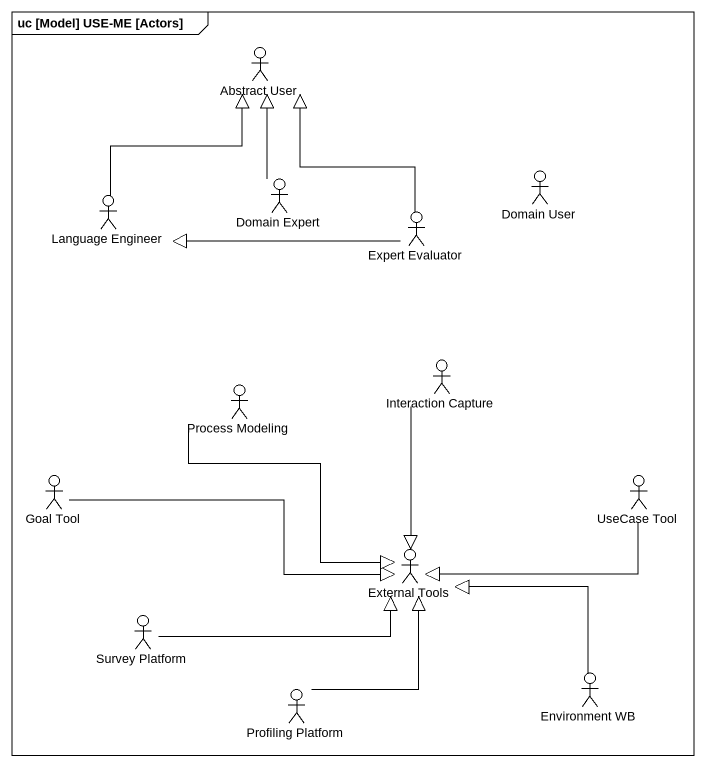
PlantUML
@startuml
mainframe uc [Model] USE-ME [Actors]
actor "Abstract User" as Abstract_User
actor "Domain User" as Domain_User
actor "Language Engineer" as Language_Engineer
actor "Domain Expert" as Domain_Expert
actor "Expert Evaluator" as Expert_Evaluator
actor "Process Modeling" as Process_Modeling
actor "Interaction Capture" as Interaction_Capture
actor "Goal Tool" as Goal_Tool
actor "UseCase Tool" as UseCase_Tool
actor "External Tools" as External_Tools
actor "Survey Platform" as Survey_Platform
actor "Profiling Platform" as Profiling_Platform
actor "Environment WB" as Environment_WB
Language_Engineer -up-|> Abstract_User
Domain_Expert -up-|> Abstract_User
Expert_Evaluator -up-|> Abstract_User
Expert_Evaluator -left-|> Language_Engineer
Process_Modeling --|> External_Tools
Interaction_Capture --|> External_Tools
Goal_Tool -right-|> External_Tools
UseCase_Tool -left-|> External_Tools
Survey_Platform -right-|> External_Tools
Profiling_Platform -up-|> External_Tools
Environment_WB -up-|> External_Tools
@enduml
